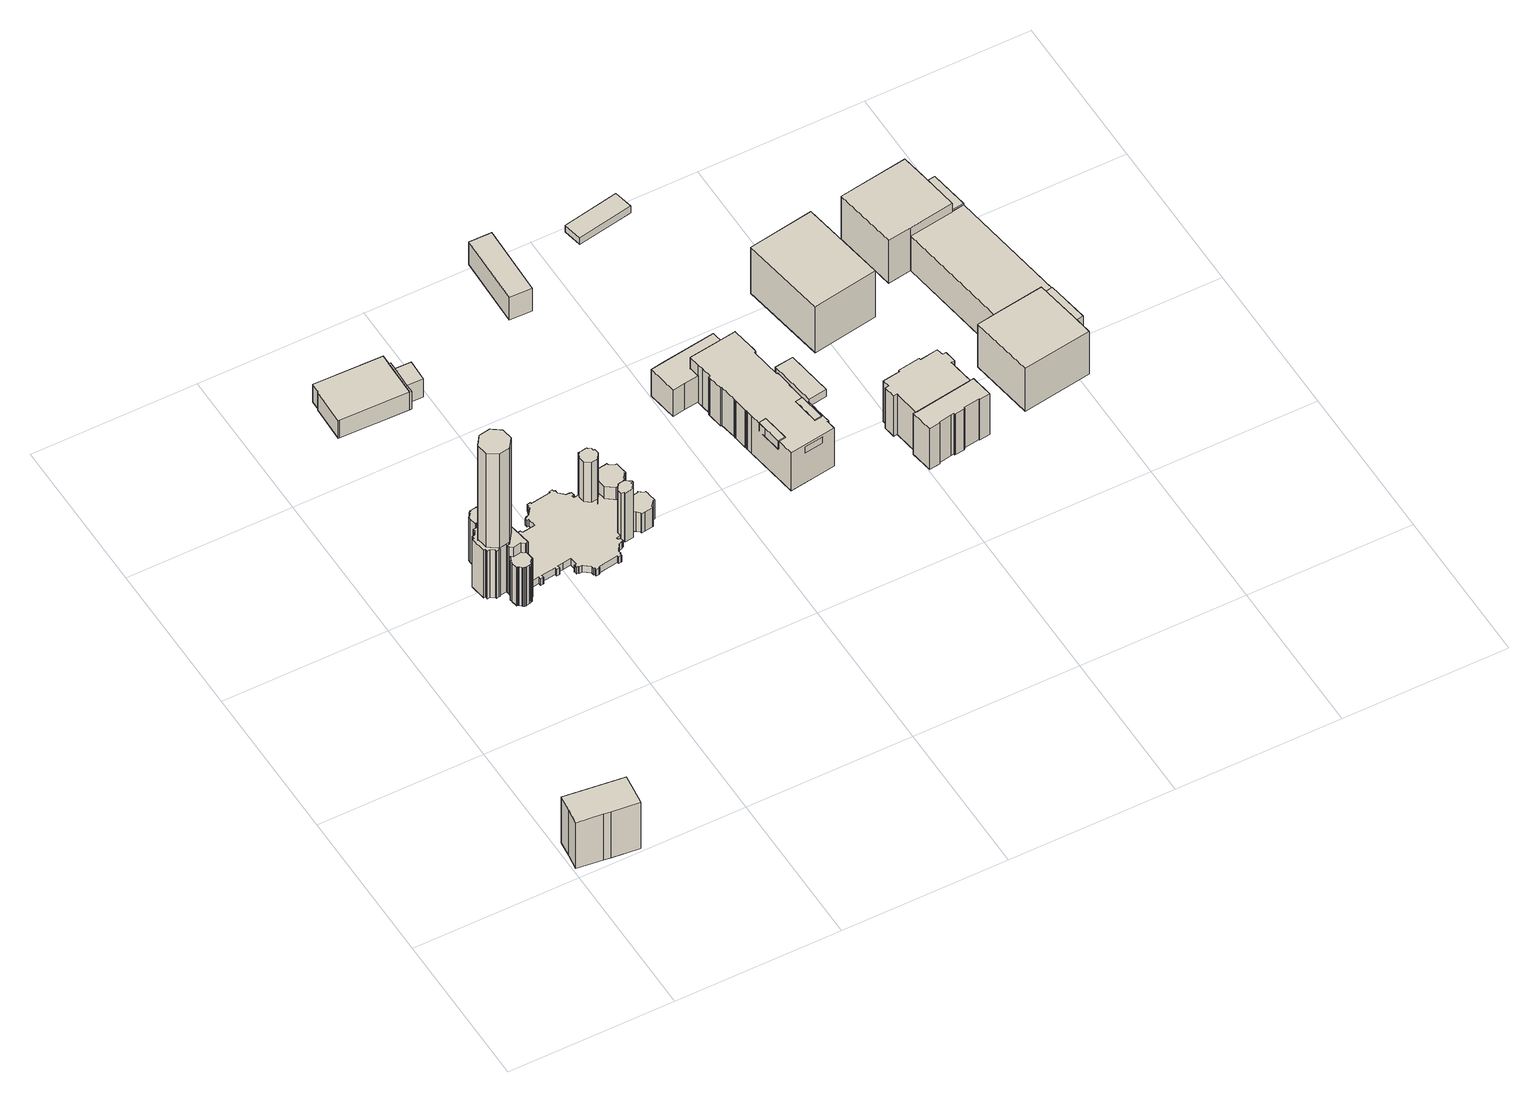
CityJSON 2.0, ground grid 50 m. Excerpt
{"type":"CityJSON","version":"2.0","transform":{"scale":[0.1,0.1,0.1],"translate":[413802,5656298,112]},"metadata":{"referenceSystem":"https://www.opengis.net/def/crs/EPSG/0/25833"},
"CityObjects":{
"building1":{"type":"Building","attributes":{"Dachtyp_tdc":"tdcGableRoof","Gemeindeschluessel":14612000,"Dachneigung":37.41,"QualitaetDacherkennung":75,"Geometrietyp2DReferenz":"3000","measuredHeight":19.54,"function":"31001_9998","roofType":"3100"},"geometry":[{"type":"Solid","lod":"1","boundaries":[[[[0,1,2,3,4,5,6,7]],[[8,9,10,11,12,13,14,15]],[[7,9,8,0]],[[6,10,9,7]],[[5,11,10,6]],[[4,12,11,5]],[[3,13,12,4]],[[2,14,13,3]],[[1,15,14,2]],[[0,8,15,1]]]]}]},
"building2":{"type":"Building","attributes":{"name":"Jugendkirche","Gemeindeschluessel":14612000,"QualitaetDacherkennung":100,"Geometrietyp2DReferenz":"3000","function":"31001_3041","roofType":"9999"},"children":["building2-1","building2-2","building2-3","building2-4","building2-5","building2-6","building2-7","building2-8","building2-9","building2-10"]},
"building2-1":{"type":"BuildingPart","attributes":{"Dachtyp_tdc":"tdcTentRoof","Dachneigung":44.08,"QualitaetDacherkennung":100,"Geometrietyp2DReferenz":"3000","measuredHeight":9.63,"roofType":"3500"},"parents":["building2"],"geometry":[{"type":"Solid","lod":"1","boundaries":[[[[16,17,18,19,20,21,22,23,24,25,26,27,28,29,30,31,32,33,34,35,36]],[[37,38,39,40,41,42,43,44,45,46,47,48,49,50,51,52,53,54,55,56,57]],[[36,38,37,16]],[[35,39,38,36]],[[34,40,39,35]],[[33,41,40,34]],[[32,42,41,33]],[[31,43,42,32]],[[30,44,43,31]],[[29,45,44,30]],[[28,46,45,29]],[[27,47,46,28]],[[26,48,47,27]],[[25,49,48,26]],[[24,50,49,25]],[[23,51,50,24]],[[22,52,51,23]],[[21,53,52,22]],[[20,54,53,21]],[[19,55,54,20]],[[18,56,55,19]],[[17,57,56,18]],[[16,37,57,17]]]]}]},
"building2-2":{"type":"BuildingPart","attributes":{"Dachtyp_tdc":"tdcFreeFormRoof","Dachneigung":86.22,"QualitaetDacherkennung":100,"Geometrietyp2DReferenz":"3000","measuredHeight":69.45,"roofType":"5000"},"parents":["building2"],"geometry":[{"type":"Solid","lod":"1","boundaries":[[[[58,59,60,61,62,63,64,65]],[[66,67,68,69,70,71,72,73]],[[65,67,66,58]],[[64,68,67,65]],[[63,69,68,64]],[[62,70,69,63]],[[61,71,70,62]],[[60,72,71,61]],[[59,73,72,60]],[[58,66,73,59]]]]}]},
"building2-3":{"type":"BuildingPart","attributes":{"Dachtyp_tdc":"tdcPolyFlatRoof","Dachneigung":0,"QualitaetDacherkennung":100,"Geometrietyp2DReferenz":"3000","measuredHeight":18.23,"roofType":"1000"},"parents":["building2"],"geometry":[{"type":"Solid","lod":"1","boundaries":[[[[74,75,76,77,78,79,80,81,82,83,84,85,86,87,88,89,90,91,92,93]],[[94,95,96,97,98,99,66,73,72,71,100,101,102,103,104,105,106,107,108,109]],[[93,95,94,74]],[[92,96,95,93]],[[91,97,96,92]],[[90,98,97,91]],[[89,99,98,90]],[[88,66,99,89]],[[87,73,66,88]],[[86,72,73,87]],[[85,71,72,86]],[[84,100,71,85]],[[83,101,100,84]],[[82,102,101,83]],[[81,103,102,82]],[[80,104,103,81]],[[79,105,104,80]],[[78,106,105,79]],[[77,107,106,78]],[[76,108,107,77]],[[75,109,108,76]],[[74,94,109,75]]]]}]},
"building2-4":{"type":"BuildingPart","attributes":{"Dachtyp_tdc":"tdcTentRoof","Dachneigung":44.09,"QualitaetDacherkennung":100,"Geometrietyp2DReferenz":"3000","measuredHeight":9.69,"roofType":"3500"},"parents":["building2"],"geometry":[{"type":"Solid","lod":"1","boundaries":[[[[110,111,112,113,114,115,116,117,118,119,120,121,122,123,124,125,126,127,128,129,130,131,132,133,134,135]],[[136,137,138,139,140,141,142,143,144,145,146,147,148,149,150,151,152,153,154,155,156,157,158,159,160,161]],[[135,137,136,110]],[[134,138,137,135]],[[133,139,138,134]],[[132,140,139,133]],[[131,141,140,132]],[[130,142,141,131]],[[129,143,142,130]],[[128,144,143,129]],[[127,145,144,128]],[[126,146,145,127]],[[125,147,146,126]],[[124,148,147,125]],[[123,149,148,124]],[[122,150,149,123]],[[121,151,150,122]],[[120,152,151,121]],[[119,153,152,120]],[[118,154,153,119]],[[117,155,154,118]],[[116,156,155,117]],[[115,157,156,116]],[[114,158,157,115]],[[113,159,158,114]],[[112,160,159,113]],[[111,161,160,112]],[[110,136,161,111]]]]}]},
"building2-5":{"type":"BuildingPart","attributes":{"Dachtyp_tdc":"tdcFreeFormRoof","Dachneigung":80.32,"QualitaetDacherkennung":100,"Geometrietyp2DReferenz":"3000","measuredHeight":23.08,"roofType":"5000"},"parents":["building2"],"geometry":[{"type":"Solid","lod":"1","boundaries":[[[[162,163,164,165,166,167,168,169,170,171,172,173]],[[174,175,176,177,178,179,180,181,182,183,184,185]],[[173,175,174,162]],[[172,176,175,173]],[[171,177,176,172]],[[170,178,177,171]],[[169,179,178,170]],[[168,180,179,169]],[[167,181,180,168]],[[166,182,181,167]],[[165,183,182,166]],[[164,184,183,165]],[[163,185,184,164]],[[162,174,185,163]]]]}]},
"building2-6":{"type":"BuildingPart","attributes":{"Dachtyp_tdc":"tdcFreeFormRoof","Dachneigung":82.53,"QualitaetDacherkennung":100,"Geometrietyp2DReferenz":"3000","measuredHeight":22.96,"roofType":"5000"},"parents":["building2"],"geometry":[{"type":"Solid","lod":"1","boundaries":[[[[186,187,188,189,190,191,192,193,194,195,196,197,198,199,200,201,202,203,204,205,206,207,208,209]],[[210,211,212,213,214,215,216,217,218,219,220,221,222,223,224,225,226,227,228,229,230,231,232,233]],[[209,211,210,186]],[[208,212,211,209]],[[207,213,212,208]],[[206,214,213,207]],[[205,215,214,206]],[[204,216,215,205]],[[203,217,216,204]],[[202,218,217,203]],[[201,219,218,202]],[[200,220,219,201]],[[199,221,220,200]],[[198,222,221,199]],[[197,223,222,198]],[[196,224,223,197]],[[195,225,224,196]],[[194,226,225,195]],[[193,227,226,194]],[[192,228,227,193]],[[191,229,228,192]],[[190,230,229,191]],[[189,231,230,190]],[[188,232,231,189]],[[187,233,232,188]],[[186,210,233,187]]]]}]},
"building2-7":{"type":"BuildingPart","attributes":{"Dachtyp_tdc":"tdcPolyFlatRoof","Dachneigung":0,"QualitaetDacherkennung":100,"Geometrietyp2DReferenz":"3000","measuredHeight":2.51,"roofType":"1000"},"parents":["building2"],"geometry":[{"type":"Solid","lod":"1","boundaries":[[[[234,235,236,237,238,239,240,241,242,243,244,245,246,247,248,249,250,251,252,253,254,255,256,257,258,259,260,261,262,263,264,265,266,267,268,269,270,271,272,273,274,275,276,277,278,279,280,281,282,283,284,285,286,287,288,289,290,291,292,293,294,295,296,297,298,299,300,301,302,303,304,305,306,307,308,309,310,311,312,313,314,315,316,317,318,319,320,321,322,323,324,325,326,327,328,329,330,331,332,333,334,335,336,337,338,339,340,341,342,343,344,345,346,347,348,349,350,351,352,353,354,355]],[[356,357,358,359,360,361,362,363,364,365,366,367,368,369,370,371,372,373,374,375,376,377,378,379,380,381,382,383,384,385,386,387,388,389,390,391,392,393,394,395,177,176,175,174,185,396,397,398,399,400,401,402,403,404,405,406,407,408,409,410,411,412,413,414,415,416,417,418,419,420,421,422,423,424,425,426,427,428,429,430,431,432,433,434,435,436,437,438,439,440,441,442,443,444,445,446,447,448,449,450,451,452,453,454,455,456,457,458,459,460,461,462,463,464,465,466,467,468,469,470,471,472]],[[355,357,356,234]],[[354,358,357,355]],[[353,359,358,354]],[[352,360,359,353]],[[351,361,360,352]],[[350,362,361,351]],[[349,363,362,350]],[[348,364,363,349]],[[347,365,364,348]],[[346,366,365,347]],[[345,367,366,346]],[[344,368,367,345]],[[343,369,368,344]],[[342,370,369,343]],[[341,371,370,342]],[[340,372,371,341]],[[339,373,372,340]],[[338,374,373,339]],[[337,375,374,338]],[[336,376,375,337]],[[335,377,376,336]],[[334,378,377,335]],[[333,379,378,334]],[[332,380,379,333]],[[331,381,380,332]],[[330,382,381,331]],[[329,383,382,330]],[[328,384,383,329]],[[327,385,384,328]],[[326,386,385,327]],[[325,387,386,326]],[[324,388,387,325]],[[323,389,388,324]],[[322,390,389,323]],[[321,391,390,322]],[[320,392,391,321]],[[319,393,392,320]],[[318,394,393,319]],[[317,395,394,318]],[[316,177,395,317]],[[315,176,177,316]],[[314,175,176,315]],[[313,174,175,314]],[[312,185,174,313]],[[311,396,185,312]],[[310,397,396,311]],[[309,398,397,310]],[[308,399,398,309]],[[307,400,399,308]],[[306,401,400,307]],[[305,402,401,306]],[[304,403,402,305]],[[303,404,403,304]],[[302,405,404,303]],[[301,406,405,302]],[[300,407,406,301]],[[299,408,407,300]],[[298,409,408,299]],[[297,410,409,298]],[[296,411,410,297]],[[295,412,411,296]],[[294,413,412,295]],[[293,414,413,294]],[[292,415,414,293]],[[291,416,415,292]],[[290,417,416,291]],[[289,418,417,290]],[[288,419,418,289]],[[287,420,419,288]],[[286,421,420,287]],[[285,422,421,286]],[[284,423,422,285]],[[283,424,423,284]],[[282,425,424,283]],[[281,426,425,282]],[[280,427,426,281]],[[279,428,427,280]],[[278,429,428,279]],[[277,430,429,278]],[[276,431,430,277]],[[275,432,431,276]],[[274,433,432,275]],[[273,434,433,274]],[[272,435,434,273]],[[271,436,435,272]],[[270,437,436,271]],[[269,438,437,270]],[[268,439,438,269]],[[267,440,439,268]],[[266,441,440,267]],[[265,442,441,266]],[[264,443,442,265]],[[263,444,443,264]],[[262,445,444,263]],[[261,446,445,262]],[[260,447,446,261]],[[259,448,447,260]],[[258,449,448,259]],[[257,450,449,258]],[[256,451,450,257]],[[255,452,451,256]],[[254,453,452,255]],[[253,454,453,254]],[[252,455,454,253]],[[251,456,455,252]],[[250,457,456,251]],[[249,458,457,250]],[[248,459,458,249]],[[247,460,459,248]],[[246,461,460,247]],[[245,462,461,246]],[[244,463,462,245]],[[243,464,463,244]],[[242,465,464,243]],[[241,466,465,242]],[[240,467,466,241]],[[239,468,467,240]],[[238,469,468,239]],[[237,470,469,238]],[[236,471,470,237]],[[235,472,471,236]],[[234,356,472,235]]]]}]},
"building2-8":{"type":"BuildingPart","attributes":{"Dachtyp_tdc":"tdcPolyFlatRoof","Dachneigung":0,"QualitaetDacherkennung":100,"Geometrietyp2DReferenz":"3000","measuredHeight":18.29,"roofType":"1000"},"parents":["building2"],"geometry":[{"type":"Solid","lod":"1","boundaries":[[[[473,474,84,83,82,475,476,477,478,479,480,481,482,483,484,485,486,487,488,489,490,491,492,493,494,495,496,91,90,89,497,498]],[[499,500,501,502,503,504,505,506,507,508,509,510,511,512,513,514,515,516,517,518,519,520,521,522,523,524,525,526,527,528,529,530]],[[498,500,499,473]],[[497,501,500,498]],[[89,502,501,497]],[[90,503,502,89]],[[91,504,503,90]],[[496,505,504,91]],[[495,506,505,496]],[[494,507,506,495]],[[493,508,507,494]],[[492,509,508,493]],[[491,510,509,492]],[[490,511,510,491]],[[489,512,511,490]],[[488,513,512,489]],[[487,514,513,488]],[[486,515,514,487]],[[485,516,515,486]],[[484,517,516,485]],[[483,518,517,484]],[[482,519,518,483]],[[481,520,519,482]],[[480,521,520,481]],[[479,522,521,480]],[[478,523,522,479]],[[477,524,523,478]],[[476,525,524,477]],[[475,526,525,476]],[[82,527,526,475]],[[83,528,527,82]],[[84,529,528,83]],[[474,530,529,84]],[[473,499,530,474]]]]}]},
"building2-9":{"type":"BuildingPart","attributes":{"Dachtyp_tdc":"tdcFreeFormRoof","Dachneigung":82.52,"QualitaetDacherkennung":100,"Geometrietyp2DReferenz":"3000","measuredHeight":24.16,"roofType":"5000"},"parents":["building2"],"geometry":[{"type":"Solid","lod":"1","boundaries":[[[[531,532,533,534,535,536,537,538,539,540,541,542,543,544,545,546,547,548,549,550,551,552,553,554,555,556,557,558,559,560,561,562]],[[563,564,565,566,567,568,569,570,571,572,573,574,575,576,577,578,579,580,581,582,583,584,585,586,587,588,589,590,591,592,593,594]],[[562,564,563,531]],[[561,565,564,562]],[[560,566,565,561]],[[559,567,566,560]],[[558,568,567,559]],[[557,569,568,558]],[[556,570,569,557]],[[555,571,570,556]],[[554,572,571,555]],[[553,573,572,554]],[[552,574,573,553]],[[551,575,574,552]],[[550,576,575,551]],[[549,577,576,550]],[[548,578,577,549]],[[547,579,578,548]],[[546,580,579,547]],[[545,581,580,546]],[[544,582,581,545]],[[543,583,582,544]],[[542,584,583,543]],[[541,585,584,542]],[[540,586,585,541]],[[539,587,586,540]],[[538,588,587,539]],[[537,589,588,538]],[[536,590,589,537]],[[535,591,590,536]],[[534,592,591,535]],[[533,593,592,534]],[[532,594,593,533]],[[531,563,594,532]]]]}]},
"building2-10":{"type":"BuildingPart","attributes":{"Dachtyp_tdc":"tdcFreeFormRoof","Dachneigung":82.53,"QualitaetDacherkennung":100,"Geometrietyp2DReferenz":"3000","measuredHeight":24.17,"roofType":"5000"},"parents":["building2"],"geometry":[{"type":"Solid","lod":"1","boundaries":[[[[595,596,597,598,599,600,601,602,603,604,605,606,607,608,609,610,611,612,613,614,615,616,617,618,619,620,621,622,623,624,625,626,627,628,629,630,631]],[[632,633,634,635,636,637,638,639,640,641,642,643,644,645,646,647,648,649,650,651,652,653,654,655,656,657,658,659,660,661,662,663,664,665,666,667,668]],[[631,633,632,595]],[[630,634,633,631]],[[629,635,634,630]],[[628,636,635,629]],[[627,637,636,628]],[[626,638,637,627]],[[625,639,638,626]],[[624,640,639,625]],[[623,641,640,624]],[[622,642,641,623]],[[621,643,642,622]],[[620,644,643,621]],[[619,645,644,620]],[[618,646,645,619]],[[617,647,646,618]],[[616,648,647,617]],[[615,649,648,616]],[[614,650,649,615]],[[613,651,650,614]],[[612,652,651,613]],[[611,653,652,612]],[[610,654,653,611]],[[609,655,654,610]],[[608,656,655,609]],[[607,657,656,608]],[[606,658,657,607]],[[605,659,658,606]],[[604,660,659,605]],[[603,661,660,604]],[[602,662,661,603]],[[601,663,662,602]],[[600,664,663,601]],[[599,665,664,600]],[[598,666,665,599]],[[597,667,666,598]],[[596,668,667,597]],[[595,632,668,596]]]]}]},
"building3":{"type":"Building","attributes":{"Gemeindeschluessel":14612000,"Geometrietyp2DReferenz":"3000","function":"31001_9998","roofType":"9999"},"children":["building3-1","building3-2","building3-3"]},
"building3-1":{"type":"BuildingPart","attributes":{"Dachtyp_tdc":"tdcGableRoof","Dachneigung":10.46,"QualitaetDacherkennung":83,"Geometrietyp2DReferenz":"3000","measuredHeight":7.32,"roofType":"3100"},"parents":["building3"],"geometry":[{"type":"Solid","lod":"1","boundaries":[[[[669,670,671,672,673,674]],[[675,676,677,678,679,680]],[[674,676,675,669]],[[673,677,676,674]],[[672,678,677,673]],[[671,679,678,672]],[[670,680,679,671]],[[669,675,680,670]]]]}]},
"building3-2":{"type":"BuildingPart","attributes":{"Dachtyp_tdc":"tdcGableRoof","Dachneigung":15.39,"QualitaetDacherkennung":54,"Geometrietyp2DReferenz":"3000","measuredHeight":7.41,"roofType":"3100"},"parents":["building3"],"geometry":[{"type":"Solid","lod":"1","boundaries":[[[[681,682,683,684]],[[685,679,678,686]],[[684,679,685,681]],[[683,678,679,684]],[[682,686,678,683]],[[681,685,686,682]]]]}]},
"building3-3":{"type":"BuildingPart","attributes":{"Dachtyp_tdc":"tdcCutTentRoof","Dachneigung":16.22,"QualitaetDacherkennung":63,"Geometrietyp2DReferenz":"3000","measuredHeight":7.95,"roofType":"9999"},"parents":["building3"],"geometry":[{"type":"Solid","lod":"1","boundaries":[[[[687,669,674,688,689,690,691,692]],[[693,694,695,696,697,698,676,675]],[[692,694,693,687]],[[691,695,694,692]],[[690,696,695,691]],[[689,697,696,690]],[[688,698,697,689]],[[674,676,698,688]],[[669,675,676,674]],[[687,693,675,669]]]]}]},
"building4":{"type":"Building","attributes":{"Dachtyp_tdc":"tdcGableRoof","Gemeindeschluessel":14612000,"Dachneigung":69.06,"QualitaetDacherkennung":5,"Geometrietyp2DReferenz":"3000","measuredHeight":15.39,"function":"31001_9998","roofType":"3100"},"geometry":[{"type":"Solid","lod":"1","boundaries":[[[[699,700,701,702]],[[703,704,705,706]],[[702,704,703,699]],[[701,705,704,702]],[[700,706,705,701]],[[699,703,706,700]]]]}]},
"building5":{"type":"Building","attributes":{"name":"Gemeindehaus Fiedlerstraße","Gemeindeschluessel":14612000,"QualitaetDacherkennung":100,"Geometrietyp2DReferenz":"3000","function":"31001_3041","roofType":"9999"},"children":["building5-1","building5-2","building5-3","building5-4","building5-5"]},
"building5-1":{"type":"BuildingPart","attributes":{"Dachtyp_tdc":"tdcHipAndGableRoof","Dachneigung":27.61,"QualitaetDacherkennung":100,"Geometrietyp2DReferenz":"3000","measuredHeight":3.1,"roofType":"5000"},"parents":["building5"],"geometry":[{"type":"Solid","lod":"1","boundaries":[[[[707,708,709,710]],[[711,712,713,714]],[[710,712,711,707]],[[709,713,712,710]],[[708,714,713,709]],[[707,711,714,708]]]]}]},
"building5-2":{"type":"BuildingPart","attributes":{"Dachtyp_tdc":"tdcHipAndGableRoof","Dachneigung":28.32,"QualitaetDacherkennung":100,"Geometrietyp2DReferenz":"3000","measuredHeight":4.37,"roofType":"5000"},"parents":["building5"],"geometry":[{"type":"Solid","lod":"1","boundaries":[[[[715,716,717,718]],[[719,720,721,722]],[[718,720,719,715]],[[717,721,720,718]],[[716,722,721,717]],[[715,719,722,716]]]]}]},
"building5-3":{"type":"BuildingPart","attributes":{"Dachtyp_tdc":"tdcHipAndGableRoof","Dachneigung":63.68,"QualitaetDacherkennung":100,"Geometrietyp2DReferenz":"3000","measuredHeight":15.77,"roofType":"5000"},"parents":["building5"],"geometry":[{"type":"Solid","lod":"1","boundaries":[[[[723,724,725,726,727,728]],[[729,730,731,732,733,734]],[[728,730,729,723]],[[727,731,730,728]],[[726,732,731,727]],[[725,733,732,726]],[[724,734,733,725]],[[723,729,734,724]]]]}]},
"building5-4":{"type":"BuildingPart","attributes":{"Dachtyp_tdc":"tdcHipRoof","Dachneigung":43.74,"QualitaetDacherkennung":100,"Geometrietyp2DReferenz":"3000","measuredHeight":18.25,"roofType":"3200"},"parents":["building5"],"geometry":[{"type":"Solid","lod":"1","boundaries":[[[[735,736,737,738,739,740,741,742,743,744,745,746,747,748,749,750,751,752,753,754,755,756,757,758,759,760,761,762,763,764,765,766,767,768,769,770,771,772,773,774,775,776,777,778,779,780,781,782]],[[783,784,785,786,787,788,789,790,791,792,793,729,734,794,733,732,731,795,796,797,798,799,800,801,802,803,804,805,806,807,808,809,810,811,812,813,814,815,816,817,818,819,820,821,822,823,824,825]],[[782,784,783,735]],[[781,785,784,782]],[[780,786,785,781]],[[779,787,786,780]],[[778,788,787,779]],[[777,789,788,778]],[[776,790,789,777]],[[775,791,790,776]],[[774,792,791,775]],[[773,793,792,774]],[[772,729,793,773]],[[771,734,729,772]],[[770,794,734,771]],[[769,733,794,770]],[[768,732,733,769]],[[767,731,732,768]],[[766,795,731,767]],[[765,796,795,766]],[[764,797,796,765]],[[763,798,797,764]],[[762,799,798,763]],[[761,800,799,762]],[[760,801,800,761]],[[759,802,801,760]],[[758,803,802,759]],[[757,804,803,758]],[[756,805,804,757]],[[755,806,805,756]],[[754,807,806,755]],[[753,808,807,754]],[[752,809,808,753]],[[751,810,809,752]],[[750,811,810,751]],[[749,812,811,750]],[[748,813,812,749]],[[747,814,813,748]],[[746,815,814,747]],[[745,816,815,746]],[[744,817,816,745]],[[743,818,817,744]],[[742,819,818,743]],[[741,820,819,742]],[[740,821,820,741]],[[739,822,821,740]],[[738,823,822,739]],[[737,824,823,738]],[[736,825,824,737]],[[735,783,825,736]]]]}]},
"building5-5":{"type":"BuildingPart","attributes":{"Dachtyp_tdc":"tdcHipRoof","Dachneigung":11.54,"QualitaetDacherkennung":100,"Geometrietyp2DReferenz":"3000","measuredHeight":10.54,"roofType":"3200"},"parents":["building5"],"geometry":[{"type":"Solid","lod":"1","boundaries":[[[[826,827,828,829,830,831,832,833,834,835]],[[836,837,838,839,840,841,842,843,844,845]],[[835,837,836,826]],[[834,838,837,835]],[[833,839,838,834]],[[832,840,839,833]],[[831,841,840,832]],[[830,842,841,831]],[[829,843,842,830]],[[828,844,843,829]],[[827,845,844,828]],[[826,836,845,827]]]]}]},
"building6":{"type":"Building","attributes":{"name":"Gemeindehaus Fiedlerstraße","Dachtyp_tdc":"tdcLeanToRoof","Gemeindeschluessel":14612000,"Dachneigung":0,"QualitaetDacherkennung":100,"Geometrietyp2DReferenz":"3000","measuredHeight":2.96,"function":"31001_3041","roofType":"2100"},"geometry":[{"type":"Solid","lod":"1","boundaries":[[[[846,847,848,849,850,851]],[[852,853,838,836,854,855]],[[851,853,852,846]],[[850,838,853,851]],[[849,836,838,850]],[[848,854,836,849]],[[847,855,854,848]],[[846,852,855,847]]]]}]},
"building7":{"type":"Building","attributes":{"Dachtyp_tdc":"tdcPolyFlatRoof","Gemeindeschluessel":14612000,"Dachneigung":3.08,"QualitaetDacherkennung":92,"Geometrietyp2DReferenz":"3000","measuredHeight":2.86,"function":"31001_9998","roofType":"2100"},"geometry":[{"type":"Solid","lod":"1","boundaries":[[[[856,857,858,859]],[[860,861,862,863]],[[859,861,860,856]],[[858,862,861,859]],[[857,863,862,858]],[[856,860,863,857]]]]}]},
"building8":{"type":"Building","attributes":{"Dachtyp_tdc":"tdcPolyFlatRoof","Gemeindeschluessel":14612000,"Dachneigung":5.2,"QualitaetDacherkennung":86,"Geometrietyp2DReferenz":"3000","measuredHeight":2.81,"function":"31001_9998","roofType":"2100"},"geometry":[{"type":"Solid","lod":"1","boundaries":[[[[864,865,866,867]],[[868,869,870,871]],[[867,869,868,864]],[[866,870,869,867]],[[865,871,870,866]],[[864,868,871,865]]]]}]},
"building9":{"type":"Building","attributes":{"Gemeindeschluessel":14612000,"Geometrietyp2DReferenz":"3000","function":"31001_9998","roofType":"9999"},"children":["building9-1","building9-2"]},
"building9-1":{"type":"BuildingPart","attributes":{"Dachtyp_tdc":"tdcCutTentRoof","Dachneigung":25.43,"QualitaetDacherkennung":79,"Geometrietyp2DReferenz":"3000","measuredHeight":17.6,"roofType":"9999"},"parents":["building9"],"geometry":[{"type":"Solid","lod":"1","boundaries":[[[[872,873,874,875,876,877,878,879,880,881,882,883,884,885,886,887]],[[888,889,890,891,892,893,894,895,896,897,898,899,900,901,902,903]],[[887,889,888,872]],[[886,890,889,887]],[[885,891,890,886]],[[884,892,891,885]],[[883,893,892,884]],[[882,894,893,883]],[[881,895,894,882]],[[880,896,895,881]],[[879,897,896,880]],[[878,898,897,879]],[[877,899,898,878]],[[876,900,899,877]],[[875,901,900,876]],[[874,902,901,875]],[[873,903,902,874]],[[872,888,903,873]]]]}]},
"building9-2":{"type":"BuildingPart","attributes":{"Dachtyp_tdc":"tdcPolyFlatRoof","Dachneigung":23.54,"QualitaetDacherkennung":43,"Geometrietyp2DReferenz":"3000","measuredHeight":17.2,"roofType":"2100"},"parents":["building9"],"geometry":[{"type":"Solid","lod":"1","boundaries":[[[[904,905,906,907,908,909,910,911,912,913,914,915,916,917,918,919,920]],[[921,922,923,924,925,926,927,928,929,930,931,932,933,934,903,902,935]],[[920,922,921,904]],[[919,923,922,920]],[[918,924,923,919]],[[917,925,924,918]],[[916,926,925,917]],[[915,927,926,916]],[[914,928,927,915]],[[913,929,928,914]],[[912,930,929,913]],[[911,931,930,912]],[[910,932,931,911]],[[909,933,932,910]],[[908,934,933,909]],[[907,903,934,908]],[[906,902,903,907]],[[905,935,902,906]],[[904,921,935,905]]]]}]},
"building10":{"type":"Building","attributes":{"Dachtyp_tdc":"tdcCutGableRoof","Gemeindeschluessel":14612000,"Dachneigung":19.64,"QualitaetDacherkennung":61,"Geometrietyp2DReferenz":"3000","measuredHeight":19,"function":"31001_9998","roofType":"9999"},"geometry":[{"type":"Solid","lod":"1","boundaries":[[[[936,937,938,939]],[[940,941,942,943]],[[939,941,940,936]],[[938,942,941,939]],[[937,943,942,938]],[[936,940,943,937]]]]}]},
"building11":{"type":"Building","attributes":{"Dachtyp_tdc":"tdcPolyFlatRoof","Gemeindeschluessel":14612000,"Dachneigung":0,"QualitaetDacherkennung":53,"Geometrietyp2DReferenz":"3000","measuredHeight":16.52,"function":"31001_9998","roofType":"1000"},"geometry":[{"type":"Solid","lod":"1","boundaries":[[[[944,945,946,947,948,949]],[[950,951,952,953,954,955]],[[949,951,950,944]],[[948,952,951,949]],[[947,953,952,948]],[[946,954,953,947]],[[945,955,954,946]],[[944,950,955,945]]]]}]},
"building12":{"type":"Building","attributes":{"Dachtyp_tdc":"tdcPolyFlatRoof","Gemeindeschluessel":14612000,"Dachneigung":0,"QualitaetDacherkennung":47,"Geometrietyp2DReferenz":"3000","measuredHeight":16.46,"function":"31001_9998","roofType":"1000"},"geometry":[{"type":"Solid","lod":"1","boundaries":[[[[956,957,958,959,960,961]],[[962,963,964,965,966,967]],[[961,963,962,956]],[[960,964,963,961]],[[959,965,964,960]],[[958,966,965,959]],[[957,967,966,958]],[[956,962,967,957]]]]}]},
"building13":{"type":"Building","attributes":{"Gemeindeschluessel":14612000,"Geometrietyp2DReferenz":"3000","function":"31001_9998","roofType":"9999"},"children":["building13-1","building13-2","building13-3"]},
"building13-1":{"type":"BuildingPart","attributes":{"Dachtyp_tdc":"tdcPolyFlatRoof","Dachneigung":0,"QualitaetDacherkennung":64,"Geometrietyp2DReferenz":"3000","measuredHeight":13.52,"roofType":"1000"},"parents":["building13"],"geometry":[{"type":"Solid","lod":"1","boundaries":[[[[968,969,970,971,972,973]],[[974,975,976,977,978,979]],[[973,975,974,968]],[[972,976,975,973]],[[971,977,976,972]],[[970,978,977,971]],[[969,979,978,970]],[[968,974,979,969]]]]}]},
"building13-2":{"type":"BuildingPart","attributes":{"Dachtyp_tdc":"tdcFreeFormRoof","Dachneigung":36.32,"QualitaetDacherkennung":11,"Geometrietyp2DReferenz":"3000","measuredHeight":14.71,"roofType":"5000"},"parents":["building13"],"geometry":[{"type":"Solid","lod":"1","boundaries":[[[[980,981,982,983]],[[979,984,985,974]],[[983,984,979,980]],[[982,985,984,983]],[[981,974,985,982]],[[980,979,974,981]]]]}]},
"building13-3":{"type":"BuildingPart","attributes":{"Dachtyp_tdc":"tdcFreeFormRoof","Dachneigung":38.15,"QualitaetDacherkennung":12,"Geometrietyp2DReferenz":"3000","measuredHeight":14.71,"roofType":"5000"},"parents":["building13"],"geometry":[{"type":"Solid","lod":"1","boundaries":[[[[986,987,988,989]],[[975,990,991,976]],[[989,990,975,986]],[[988,991,990,989]],[[987,976,991,988]],[[986,975,976,987]]]]}]}
},
"vertices":[
[194,52,189],[200,101,189],[18,124,189],[12,75,189],[5,27,189],[84,17,189],[104,14,189],[188,4,189],[194,52,12],[188,4,12],[104,14,12],[84,17,12],[5,27,12],[12,75,12],[18,124,12],[200,101,12],
[771,965,93],[774,965,93],[773,969,93],[785,983,93],[786,985,93],[791,985,93],[787,1010,93],[787,1014,93],[785,1023,93],[780,1022,93],[767,1033,93],[765,1030,93],[734,1025,93],[716,999,93],[719,979,93],[720,975,93],[722,975,93],[727,972,93],[737,964,93],[737,959,93],[749,961,93],[771,965,19],[749,961,19],[737,959,19],[737,964,19],[727,972,19],[722,975,19],[720,975,19],[719,979,19],[716,999,19],[734,1025,19],[765,1030,19],[767,1033,19],[780,1022,19],[785,1023,19],[787,1014,19],[787,1010,19],[791,985,19],[786,985,19],[785,983,19],[773,969,19],[774,965,19],
[340,957,568],[361,985,568],[355,1020,568],[327,1040,568],[292,1034,568],[272,1006,568],[277,971,568],[306,951,568],[340,957,24],[306,951,24],[277,971,24],[272,1006,24],[292,1034,24],[327,1040,24],[355,1020,24],[361,985,24],
[362,937,206],[373,929,206],[373,930,206],[380,931,206],[358,1074,206],[344,1054,206],[320,1050,206],[313,1049,206],[314,1043,206],[321,1043,206],[322,1039,206],[327,1040,206],[355,1020,206],[361,985,206],[340,957,206],[334,956,206],[335,949,206],[328,948,206],[329,940,206],[338,933,206],[362,937,24],[338,933,24],[329,940,24],[328,948,24],[335,949,24],[334,956,24],[322,1039,24],[321,1043,24],[314,1043,24],[313,1049,24],[320,1050,24],[344,1054,24],[358,1074,24],[380,931,24],[373,930,24],[373,929,24],
[754,1086,93],[760,1087,93],[759,1092,93],[769,1105,93],[769,1106,93],[773,1107,93],[769,1134,93],[769,1135,93],[768,1144,93],[762,1144,93],[747,1153,93],[746,1158,93],[744,1157,93],[713,1153,93],[711,1152,93],[709,1152,93],[710,1151,93],[710,1147,93],[698,1132,93],[695,1132,93],[696,1123,93],[696,1122,93],[701,1092,93],[726,1073,93],[755,1078,93],[754,1083,93],[754,1086,18],[754,1083,18],[755,1078,18],[726,1073,18],[701,1092,18],[696,1122,18],[696,1123,18],[695,1132,18],[698,1132,18],[710,1147,18],[710,1151,18],[709,1152,18],[711,1152,18],[713,1153,18],[744,1157,18],[746,1158,18],[747,1153,18],[762,1144,18],[768,1144,18],[769,1135,18],[769,1134,18],[773,1107,18],[769,1106,18],[769,1105,18],[759,1092,18],[760,1087,18],
[671,971,211],[673,956,211],[682,954,211],[682,951,211],[709,955,211],[708,959,211],[715,965,211],[714,974,211],[720,975,211],[719,979,211],[702,991,211],[683,988,211],[671,971,22],[683,988,22],[702,991,22],[719,979,22],[720,975,22],[714,974,22],[715,965,22],[708,959,22],[709,955,22],[682,951,22],[682,954,22],[673,956,22],
[649,1109,200],[666,1097,200],[686,1100,200],[697,1117,200],[695,1132,200],[693,1132,200],[691,1132,200],[690,1134,200],[690,1138,200],[690,1140,200],[682,1144,200],[681,1144,200],[681,1145,200],[680,1146,200],[680,1148,200],[679,1147,200],[677,1147,200],[658,1144,200],[657,1144,200],[653,1144,200],[654,1141,200],[648,1137,200],[649,1133,200],[646,1129,200],[649,1109,23],[646,1129,23],[649,1133,23],[648,1137,23],[654,1141,23],[653,1144,23],[657,1144,23],[658,1144,23],[677,1147,23],[679,1147,23],[680,1148,23],[680,1146,23],[681,1145,23],[681,1144,23],[682,1144,23],[690,1140,23],[690,1138,23],[690,1134,23],[691,1132,23],[693,1132,23],[695,1132,23],[697,1117,23],[686,1100,23],[666,1097,23],
[516,1166,47],[514,1166,47],[514,1164,47],[515,1158,47],[499,1137,47],[491,1136,47],[492,1134,47],[492,1133,47],[491,1133,47],[487,1133,47],[487,1131,47],[488,1124,47],[493,1125,47],[497,1099,47],[496,1099,47],[456,1093,47],[454,1100,47],[445,1099,47],[445,1097,47],[446,1092,47],[445,1091,47],[404,1085,47],[403,1093,47],[392,1091,47],[392,1089,47],[393,1084,47],[357,1079,47],[357,1077,47],[380,931,47],[415,936,47],[416,927,47],[425,929,47],[426,929,47],[425,935,47],[424,937,47],[468,943,47],[469,935,47],[478,936,47],[479,937,47],[478,943,47],[477,945,47],[494,947,47],[519,951,47],[522,927,47],[516,926,47],[517,924,47],[518,916,47],[523,917,47],[524,914,47],[533,915,47],[553,900,47],[554,891,47],[557,891,47],[558,884,47],[568,886,47],[569,886,47],[568,888,47],[568,890,47],[629,899,47],[630,894,47],[639,895,47],[640,895,47],[639,901,47],[638,903,47],[642,904,47],[641,911,47],[641,912,47],[654,933,47],[662,934,47],[662,935,47],[662,937,47],[668,938,47],[669,938,47],[667,949,47],[660,948,47],[659,952,47],[659,954,47],[672,957,47],[673,956,47],[671,971,47],[683,988,47],[702,991,47],[719,979,47],[716,999,47],[734,1025,47],[765,1030,47],[767,1033,47],[767,1038,47],[763,1038,47],[761,1037,47],[755,1078,47],[726,1073,47],[701,1092,47],[697,1117,47],[686,1100,47],[666,1097,47],[649,1109,47],[646,1129,47],[649,1133,47],[648,1137,47],[645,1135,47],[633,1133,47],[632,1138,47],[632,1140,47],[638,1141,47],[636,1152,47],[630,1151,47],[630,1153,47],[621,1152,47],[604,1169,47],[603,1179,47],[599,1178,47],[598,1185,47],[587,1183,47],[587,1181,47],[588,1179,47],[587,1179,47],[526,1170,47],[526,1174,47],[515,1172,47],[516,1170,47],[516,1167,47],[516,1166,22],[516,1167,22],[516,1170,22],[515,1172,22],[526,1174,22],[526,1170,22],[587,1179,22],[588,1179,22],[587,1181,22],[587,1183,22],[598,1185,22],[599,1178,22],[603,1179,22],[604,1169,22],[621,1152,22],[630,1153,22],[630,1151,22],[636,1152,22],[638,1141,22],[632,1140,22],[632,1138,22],[633,1133,22],[645,1135,22],[648,1137,22],[649,1133,22],[646,1129,22],[649,1109,22],[666,1097,22],[686,1100,22],[697,1117,22],[701,1092,22],[726,1073,22],[755,1078,22],[761,1037,22],[763,1038,22],[767,1038,22],[767,1033,22],[765,1030,22],[734,1025,22],[716,999,22],[672,957,22],[659,954,22],[659,952,22],[660,948,22],[667,949,22],[669,938,22],[668,938,22],[662,937,22],[662,935,22],[662,934,22],[654,933,22],[641,912,22],[641,911,22],[642,904,22],[638,903,22],[639,901,22],[640,895,22],[639,895,22],[630,894,22],[629,899,22],[568,890,22],[568,888,22],[569,886,22],[568,886,22],[558,884,22],[557,891,22],[554,891,22],[553,900,22],[533,915,22],[524,914,22],[523,917,22],[518,916,22],[517,924,22],[516,926,22],[522,927,22],[519,951,22],[494,947,22],[477,945,22],[478,943,22],[479,937,22],[478,936,22],[469,935,22],[468,943,22],[424,937,22],[425,935,22],[426,929,22],[425,929,22],[416,927,22],[415,936,22],[380,931,22],[357,1077,22],[357,1079,22],[393,1084,22],[392,1089,22],[392,1091,22],[403,1093,22],[404,1085,22],[445,1091,22],[446,1092,22],[445,1097,22],[445,1099,22],[454,1100,22],[456,1093,22],[496,1099,22],[497,1099,22],[493,1125,22],[488,1124,22],[487,1131,22],[487,1133,22],[491,1133,22],[492,1133,22],[492,1134,22],[491,1136,22],[499,1137,22],[515,1158,22],[514,1164,22],[514,1166,22],
[272,1006,206],[292,1034,206],[314,1042,206],[291,1039,206],[291,1040,206],[291,1042,206],[279,1041,206],[280,1034,206],[271,1021,206],[264,1020,206],[264,1016,206],[265,1012,206],[258,1011,206],[265,963,206],[271,964,206],[272,959,206],[272,955,206],[280,956,206],[292,949,206],[293,944,206],[303,946,206],[305,946,206],[304,949,206],[327,952,206],[306,951,206],[277,971,206],[272,1006,23],[277,971,23],[306,951,23],[334,956,23],[335,949,23],[328,948,23],[327,952,23],[304,949,23],[305,946,23],[303,946,23],[293,944,23],[292,949,23],[280,956,23],[272,955,23],[272,959,23],[271,964,23],[265,963,23],[258,1011,23],[265,1012,23],[264,1016,23],[264,1020,23],[271,1021,23],[280,1034,23],[279,1041,23],[291,1042,23],[291,1040,23],[291,1039,23],[314,1042,23],[314,1043,23],[321,1043,23],[322,1039,23],[292,1034,23],
[326,895,172],[328,895,172],[329,895,172],[332,893,172],[338,889,172],[339,885,172],[343,886,172],[343,883,172],[347,884,172],[349,884,172],[360,886,172],[363,886,172],[363,887,172],[363,888,172],[366,889,172],[368,889,172],[367,893,172],[374,902,172],[376,902,172],[377,902,172],[375,919,172],[374,926,172],[373,929,172],[362,937,172],[338,933,172],[329,940,172],[330,932,172],[325,923,172],[322,922,172],[323,915,172],[323,914,172],[323,913,172],[326,895,23],[323,913,23],[323,914,23],[323,915,23],[322,922,23],[325,923,23],[330,932,23],[329,940,23],[338,933,23],[362,937,23],[373,929,23],[374,926,23],[375,919,23],[377,902,23],[376,902,23],[374,902,23],[367,893,23],[368,889,23],[366,889,23],[363,888,23],[363,887,23],[363,886,23],[360,886,23],[349,884,23],[347,884,23],[343,883,23],[343,886,23],[339,885,23],[338,889,23],[332,893,23],[329,895,23],[328,895,23],
[313,1049,192],[320,1050,192],[344,1054,192],[358,1074,192],[357,1077,192],[357,1079,192],[355,1078,192],[353,1078,192],[351,1095,192],[350,1097,192],[350,1100,192],[350,1104,192],[345,1103,192],[343,1103,192],[342,1103,192],[335,1109,192],[335,1110,192],[335,1113,192],[331,1113,192],[331,1116,192],[327,1115,192],[312,1113,192],[309,1113,192],[310,1110,192],[309,1110,192],[305,1109,192],[306,1105,192],[300,1097,192],[296,1096,192],[297,1088,192],[300,1066,192],[301,1067,192],[302,1067,192],[303,1067,192],[304,1066,192],[312,1059,192],[312,1057,192],[313,1049,23],[312,1057,23],[312,1059,23],[304,1066,23],[303,1067,23],[302,1067,23],[301,1067,23],[300,1066,23],[297,1088,23],[296,1096,23],[300,1097,23],[306,1105,23],[305,1109,23],[309,1110,23],[310,1110,23],[309,1113,23],[312,1113,23],[327,1115,23],[331,1116,23],[331,1113,23],[335,1113,23],[335,1110,23],[335,1109,23],[342,1103,23],[343,1103,23],[345,1103,23],[350,1104,23],[350,1100,23],[350,1097,23],[351,1095,23],[353,1078,23],[355,1078,23],[357,1079,23],[357,1077,23],[358,1074,23],[344,1054,23],[320,1050,23],
[425,1630,94],[431,1630,94],[431,1652,94],[433,1719,94],[433,1744,94],[427,1744,94],[425,1630,26],[427,1744,26],[433,1744,26],[433,1719,26],[431,1652,26],[431,1630,26],
[478,1651,96],[480,1718,96],[433,1719,96],[431,1652,96],[478,1651,26],[480,1718,26],
[217,1634,94],[428,1774,94],[220,1779,94],[219,1748,94],[217,1748,94],[214,1634,94],[217,1634,26],[214,1634,26],[217,1748,26],[219,1748,26],[220,1779,26],[428,1774,26],
[803,1769,120],[871,1767,120],[877,1990,120],[809,1991,120],[803,1769,33],[809,1991,33],[877,1990,33],[871,1767,33],
[1252,927,150],[1196,919,150],[1198,908,150],[1254,916,150],[1252,927,126],[1254,916,126],[1198,908,126],[1196,919,126],
[1165,956,159],[1154,1038,159],[1132,1035,159],[1143,953,159],[1165,956,126],[1143,953,126],[1132,1035,126],[1154,1038,126],
[1273,1055,159],[1251,1052,159],[1262,970,159],[1284,973,159],[1276,1034,159],[1275,1034,159],[1273,1055,12],[1275,1034,12],[1276,1034,12],[1284,973,12],[1262,970,12],[1251,1052,12],
[1245,1287,158],[1237,1340,158],[1237,1344,158],[1232,1343,158],[1221,1341,158],[1212,1340,158],[1091,1323,158],[1095,1290,158],[1098,1271,158],[1103,1240,158],[1098,1240,158],[1099,1233,158],[1105,1190,158],[1109,1191,158],[1109,1190,158],[1117,1140,158],[1117,1137,158],[1117,1134,158],[1118,1131,158],[1123,1092,158],[1124,1089,158],[1124,1086,158],[1125,1083,158],[1127,1065,158],[1151,901,158],[1292,921,158],[1288,950,158],[1292,950,158],[1284,1002,158],[1284,1005,158],[1280,1031,158],[1280,1035,158],[1276,1034,158],[1284,973,158],[1262,970,158],[1255,1025,158],[1251,1052,158],[1273,1055,158],[1269,1085,158],[1265,1111,158],[1267,1111,158],[1265,1126,158],[1262,1151,158],[1260,1162,158],[1257,1161,158],[1244,1256,158],[1249,1257,158],[1248,1267,158],[1245,1287,12],[1248,1267,12],[1249,1257,12],[1244,1256,12],[1257,1161,12],[1260,1162,12],[1262,1151,12],[1265,1126,12],[1267,1111,12],[1265,1111,12],[1269,1085,12],[1255,1025,12],[1280,1035,12],[1280,1031,12],[1284,1005,12],[1284,1002,12],[1292,950,12],[1288,950,12],[1292,921,12],[1151,901,12],[1127,1065,12],[1125,1083,12],[1124,1086,12],[1124,1089,12],[1123,1092,12],[1118,1131,12],[1117,1134,12],[1117,1137,12],[1117,1140,12],[1109,1190,12],[1109,1191,12],[1105,1190,12],[1099,1233,12],[1098,1240,12],[1103,1240,12],[1098,1271,12],[1095,1290,12],[1091,1323,12],[1212,1340,12],[1221,1341,12],[1232,1343,12],[1237,1344,12],[1237,1340,12],
[1204,1400,115],[1039,1376,115],[1000,1370,115],[1013,1278,115],[1052,1284,115],[1095,1290,115],[1091,1323,115],[1189,1337,115],[1212,1340,115],[1205,1392,115],[1204,1400,14],[1205,1392,14],[1212,1340,14],[1189,1337,14],[1091,1323,14],[1095,1290,14],[1052,1284,14],[1013,1278,14],[1000,1370,14],[1039,1376,14],
[1237,1340,44],[1280,1346,44],[1271,1409,44],[1204,1400,44],[1212,1340,44],[1237,1344,44],[1237,1340,14],[1237,1344,14],[1271,1409,14],[1280,1346,14],
[1317,1273,44],[1337,1131,44],[1393,1139,44],[1373,1281,44],[1317,1273,17],[1373,1281,17],[1393,1139,17],[1337,1131,17],
[1255,2000,56],[1085,1968,56],[1096,1911,56],[1266,1942,56],[1255,2000,30],[1266,1942,30],[1096,1911,30],[1085,1968,30],
[1492,942,161],[1504,861,161],[1681,888,161],[1669,968,161],[1680,969,161],[1675,1005,161],[1664,1004,161],[1660,1025,161],[1605,1016,161],[1604,1022,161],[1537,1012,161],[1538,1007,161],[1483,999,161],[1487,977,161],[1476,976,161],[1481,940,161],[1492,942,5],[1481,940,5],[1476,976,5],[1487,977,5],[1483,999,5],[1538,1007,5],[1537,1012,5],[1604,1022,5],[1605,1016,5],[1660,1025,5],[1664,1004,5],[1675,1005,5],[1680,969,5],[1669,968,5],[1681,888,5],[1504,861,5],
[1701,822,162],[1691,889,162],[1681,888,162],[1504,861,162],[1494,860,162],[1504,792,162],[1537,797,162],[1537,800,162],[1578,807,162],[1586,808,162],[1586,804,162],[1589,804,162],[1617,808,162],[1619,809,162],[1619,813,162],[1668,820,162],[1669,817,162],[1701,822,5],[1669,817,5],[1668,820,5],[1619,813,5],[1619,809,5],[1617,808,5],[1589,804,5],[1586,804,5],[1586,808,5],[1578,807,5],[1537,800,5],[1537,797,5],[1504,792,5],[1494,860,5],[1691,889,5],
[1600,1582,196],[1402,1551,196],[1444,1286,196],[1642,1317,196],[1600,1582,18],[1642,1317,18],[1444,1286,18],[1402,1551,18],
[2027,871,178],[2017,940,178],[1997,1068,178],[1859,1048,178],[1788,1037,178],[1818,840,178],[2027,871,13],[1818,840,13],[1788,1037,13],[1859,1048,13],[1997,1068,13],[2017,940,13],
[1703,1604,178],[1733,1407,178],[1805,1418,178],[1942,1438,178],[1924,1559,178],[1912,1635,178],[1703,1604,13],[1912,1635,13],[1924,1559,13],[1942,1438,13],[1805,1418,13],[1733,1407,13],
[1979,1444,147],[1942,1438,147],[1805,1418,147],[1859,1048,147],[1997,1068,147],[2033,1074,147],[1979,1444,12],[2033,1074,12],[1997,1068,12],[1859,1048,12],[1805,1418,12],[1942,1438,12],
[1942,1438,152],[1979,1444,152],[1961,1564,152],[1924,1559,152],[1924,1559,12],[1961,1564,12],
[2033,1074,152],[1997,1068,152],[2017,940,152],[2052,946,152],[2052,946,12],[2017,940,12]
]}
